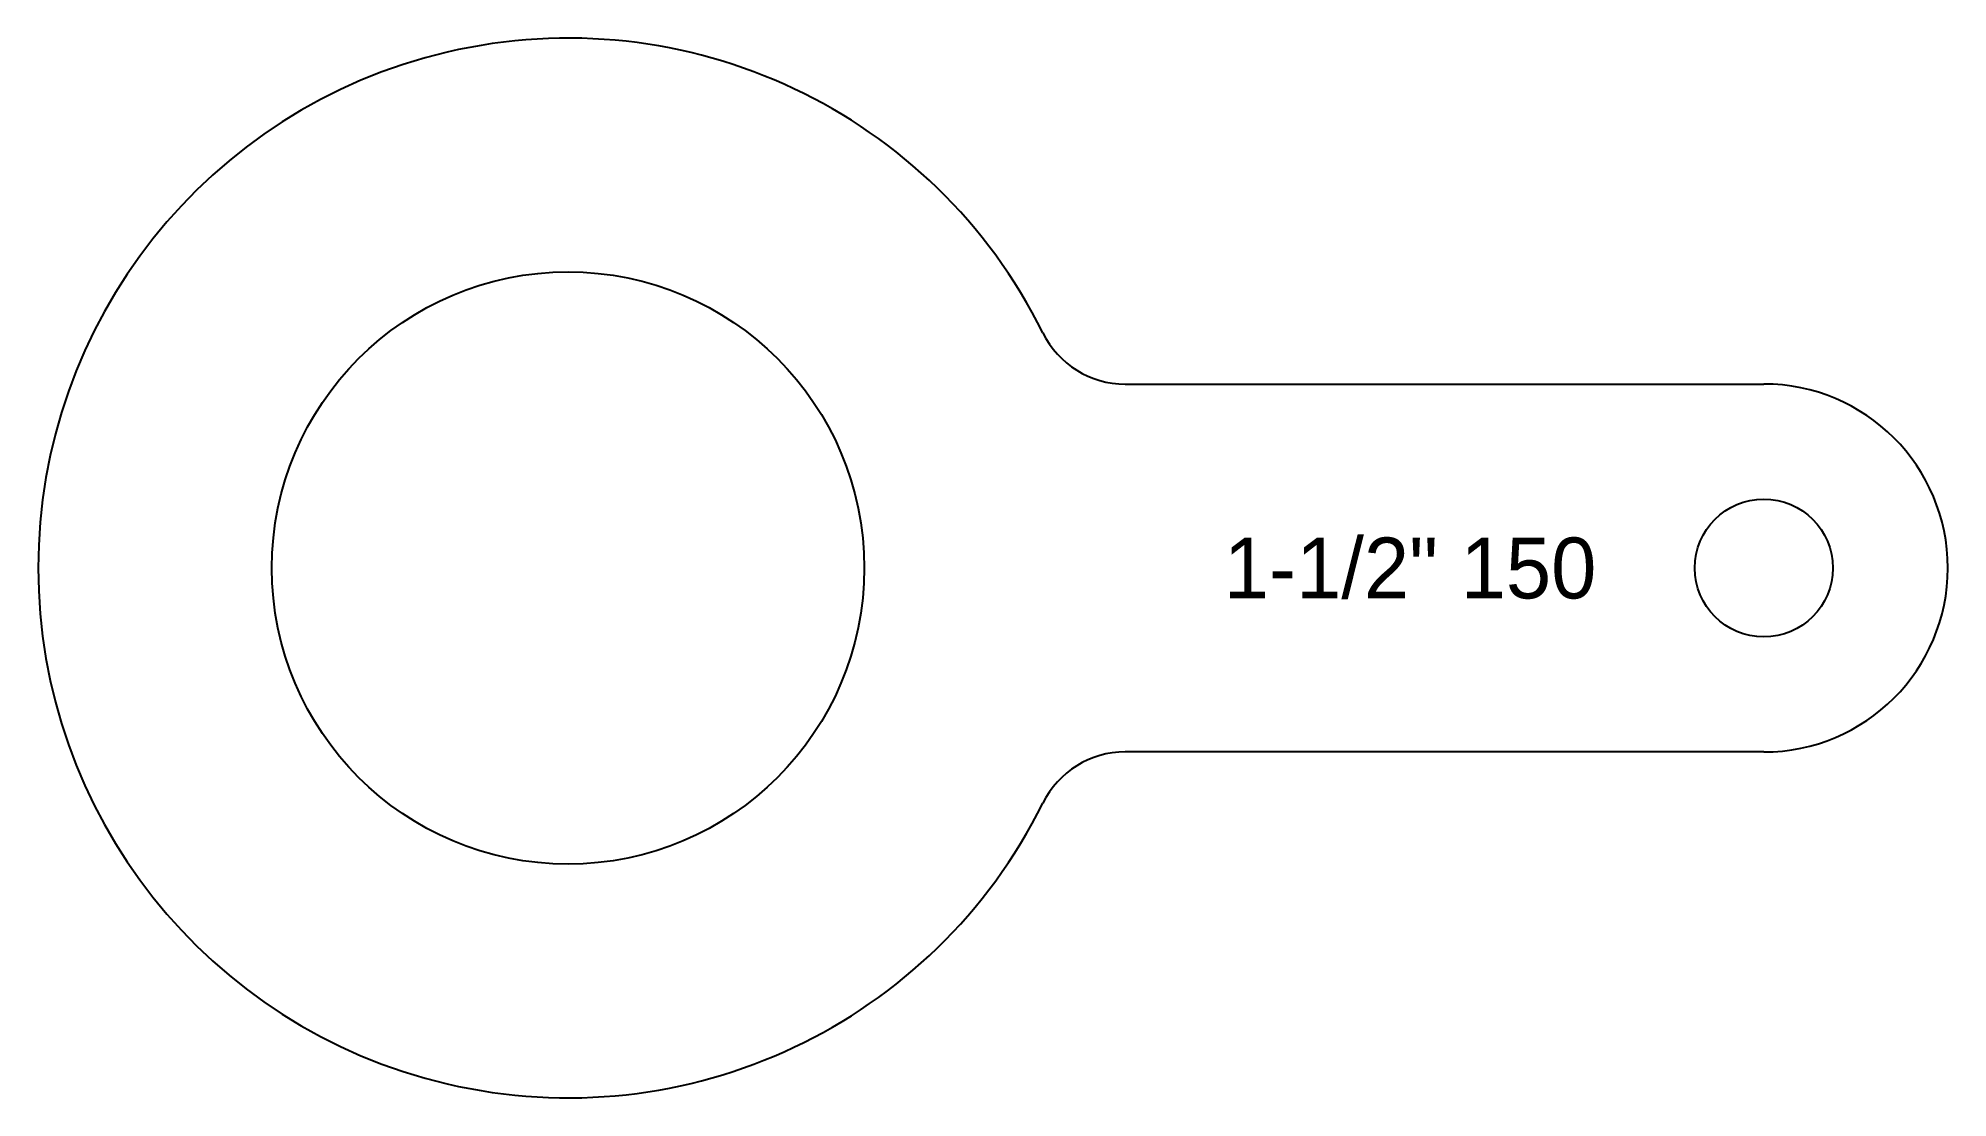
# Model space of a CAD drawing. Header units: inches. Extents: x -1.44 to 3.75, y -1.44 to 1.44.
import ezdxf
from ezdxf.enums import TextEntityAlignment as Align

# ---------------------------------------------------------------- set-up
doc = ezdxf.new("R2010")
doc.units = ezdxf.units.IN
doc.header["$MEASUREMENT"] = 0
doc.layers.add('CUT', color=7, linetype='CONTINUOUS')
doc.layers.add('ETCH', color=1, linetype='CONTINUOUS')

msp = doc.modelspace()

# ---------------------------------------------------------------- linework, layer by layer
at = {"layer": 'CUT'}
for p, q in [((1.514464, 0.5), (3.25, 0.5)), ((3.25, -0.5), (1.514464, -0.5))]:
    msp.add_line(p, q, dxfattribs=at)
for centre, radius in [((0, 0), 0.805), ((3.25, 0), 0.1875)]:
    msp.add_circle(centre, radius, dxfattribs=at)
for centre, radius, start, end in [((0, 0), 1.44, 26.345756, 333.654244), ((1.514464, 0.75), 0.25, 206.345756, 270), ((3.25, 0), 0.5, 270, 90), ((1.514464, -0.75), 0.25, 90, 153.654244)]:
    msp.add_arc(centre, radius, start, end, dxfattribs=at)

# ---------------------------------------------------------------- texts
at = {"layer": 'ETCH'}
msp.add_text('1-1/2" 150', height=0.165359, dxfattribs=at).set_placement((2.288482, 0), align=Align.MIDDLE_CENTER)

doc.saveas('drawing.dxf')
